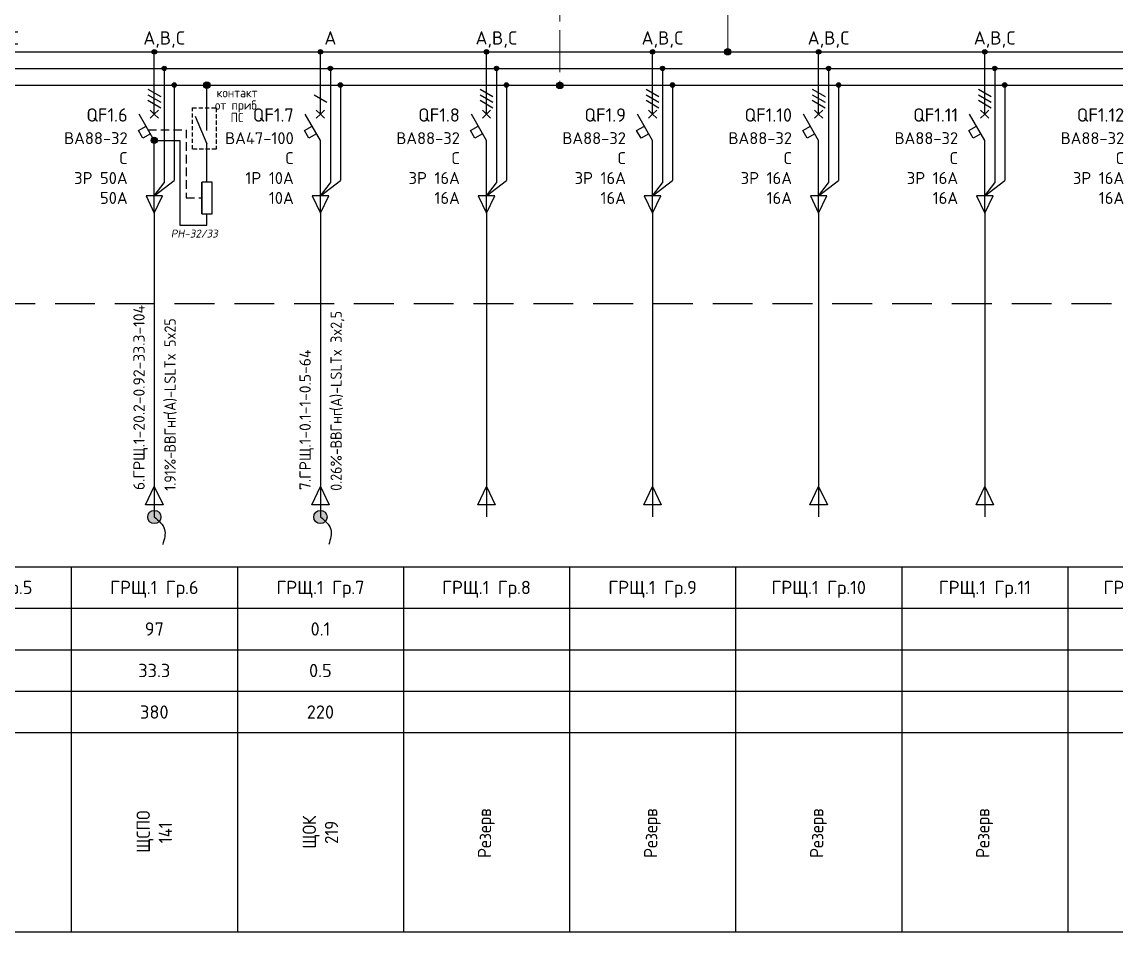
# Model space of a CAD drawing. Header units: millimetres. Extents: x -4379 to 694, y -18291 to 2656.
# Drawn here: x -2744.9 to -2580.2, y -1529.5 to -1392.5 of the extents above; entities that cross this region are included whole.
import ezdxf
from ezdxf.enums import TextEntityAlignment as Align

# ---------------------------------------------------------------- set-up
doc = ezdxf.new("R2010")
doc.units = ezdxf.units.MM
for name, pattern in [('ACAD_ISO016W100', [9, 6, -3]), ('CENTER', [50.8, 31.75, -6.35, 6.35, -6.35]), ('DASHED2', [9.525, 6.35, -3.175]), ('НЕВИДИМАЯ2', [4.7625, 3.175, -1.5875])]:
    doc.linetypes.add(name, pattern=pattern)
for name, color, linetype, lineweight in [('E-ES_shema', 250, 'Continuous', 30), ('EL_TX', 7, 'Continuous', 25), ('ramka', 7, 'Continuous', 35), ('ЭС АВ', 7, 'Continuous', 18), ('ЭС рамка', 7, 'Continuous', 18)]:
    doc.layers.add(name, color=color, linetype=linetype, lineweight=lineweight)
for name, color, linetype in [('Автомат защитный', 7, 'Continuous'), ('Принципиальная схема КТП -для ОДНОЛИНЕЙКИ', 7, 'Continuous'), ('ПРОВОДНИКИ', 7, 'Continuous'), ('Секция ППУ', 7, 'Continuous'), ('Секция1', 7, 'Continuous')]:
    doc.layers.add(name, color=color, linetype=linetype)
doc.styles.add('SLD_Style', font='isocpeur.ttf', dxfattribs={"width": 0.9})
doc.styles.add('ГОСТ', font='isocpeur.ttf')

# ---------------------------------------------------------------- blocks, each defined once
blk = doc.blocks.new('*U58')
h = blk.add_hatch(color=256)
h.dxf.hatch_style = 1
edge = h.paths.add_edge_path()
edge.add_ellipse((12.5, 132.5), major_axis=(0, 0.333), ratio=1, start_angle=0, end_angle=360)
h = blk.add_hatch(color=256)
h.dxf.hatch_style = 1
edge = h.paths.add_edge_path()
edge.add_ellipse((14, 130), major_axis=(0, 0.333), ratio=1, start_angle=0, end_angle=360)
h = blk.add_hatch(color=256)
h.dxf.hatch_style = 1
edge = h.paths.add_edge_path()
edge.add_ellipse((15.5, 127.5), major_axis=(0, 0.333), ratio=1, start_angle=0, end_angle=360)
at = {"lineweight": 30}
for p, q in [((14, 129.67), (14, 123.11)), ((15.5, 127.17), (15.5, 113.13)), ((14, 123.11), (14, 112.8)), ((0, 55), (25, 55)), ((0, 55), (0, 0)), ((25, 55), (25, 0)), ((0, 48.75), (25, 48.75)), ((0, 42.5), (25, 42.5)), ((0, 36.25), (25, 36.25))]:
    blk.add_line(p, q, dxfattribs=at)
at = {"layer": 'Автомат защитный', "lineweight": 30}
for p, q in [((12.5, 123.11), (12.5, 132.17)), ((11.54, 126.87), (13.46, 125.76)), ((11.54, 126.04), (13.46, 124.93)), ((11.54, 125.2), (13.46, 124.09)), ((12.5, 119.17), (10.22, 123.11)), ((10.1, 120.66), (11.26, 121.32)), ((10.77, 119.5), (10.1, 120.66)), ((11.92, 120.17), (10.77, 119.5)), ((12.5, 108.54), (12.5, 119.17))]:
    blk.add_line(p, q, dxfattribs=at)
blk.add_ellipse((12.5, 132.5), major_axis=(0, 0.333), ratio=1, start_param=-1.570796, end_param=4.712389, dxfattribs=at)
at = {"layer": 'Принципиальная схема КТП -для ОДНОЛИНЕЙКИ', "lineweight": 30}
for p, q in [((12.5, 108.54), (12.5, 99.73)), ((11.19, 64.32), (12.5, 67.06)), ((12.5, 67.06), (13.81, 64.32)), ((13.81, 64.32), (11.19, 64.32)), ((12.5, 64.32), (12.5, 62.5))]:
    blk.add_line(p, q, dxfattribs=at)
at = {"layer": 'ПРОВОДНИКИ', "lineweight": 30}
for p, q in [((12.5, 110.81), (15.5, 113.13)), ((12.5, 110.81), (14, 112.8)), ((13.75, 110.81), (11.25, 110.81)), ((11.25, 110.81), (12.5, 108.2)), ((12.5, 108.2), (13.75, 110.81)), ((11.19, 64.31), (12.5, 67.06)), ((12.5, 67.06), (13.81, 64.31)), ((13.81, 64.31), (11.19, 64.31))]:
    blk.add_line(p, q, dxfattribs=at)
at = {"layer": 'ПРОВОДНИКИ', "lineweight": 30, "ltscale": 100}
blk.add_line((12.5, 99.73), (12.5, 64.32), dxfattribs=at)
at = {"layer": 'ПРОВОДНИКИ', "color": 7, "linetype": 'Continuous', "lineweight": 30}
for centre in [(14, 130), (15.5, 127.5), (15.5, 127.5)]:
    blk.add_ellipse(centre, major_axis=(0, 0.333), ratio=1, start_param=-1.570796, end_param=4.712389, dxfattribs=at)
at = {"layer": 'ЭС АВ', "color": 7, "lineweight": 30}
for q in [(11.88, 123.74), (13.12, 123.74), (11.88, 122.49), (13.12, 122.49)]:
    blk.add_line((12.5, 123.11), q, dxfattribs=at)
at = {"layer": 'ЭС рамка', "color": 7, "linetype": 'Continuous', "lineweight": 30}
for p, q in [((0, 132.5), (12.17, 132.5)), ((12.83, 132.5), (25, 132.5))]:
    blk.add_line(p, q, dxfattribs=at)
at = {"layer": 'ЭС рамка', "color": 5, "linetype": 'Continuous', "lineweight": 30}
for p, q in [((0, 130), (13.67, 130)), ((14.33, 130), (25, 130))]:
    blk.add_line(p, q, dxfattribs=at)
at = {"layer": 'ЭС рамка', "color": 94, "linetype": 'Continuous', "lineweight": 30}
for p, q in [((0, 127.5), (15.17, 127.5)), ((15.83, 127.5), (25, 127.5))]:
    blk.add_line(p, q, dxfattribs=at)
at = {"layer": 'ЭС рамка', "lineweight": 30}
for p, q in [((25, 30), (0, 30)), ((25, 0), (0, 0))]:
    blk.add_line(p, q, dxfattribs=at)
at = {"style": 'SLD_Style'}
for tag, p in [('LABEL', (12.5, 51.88)), ('INSTALLEDPOWER', (12.5, 45.63)), ('CURRENT', (12.5, 39.37)), ('VOLTAGE', (12.5, 33.13))]:
    blk.add_attdef(tag, text='', height=2, dxfattribs=at).set_placement(p, align=Align.MIDDLE_CENTER)
blk.add_attdef('TEXT', text='', height=2, rotation=90, dxfattribs=at).set_placement((12.5, 15), align=Align.MIDDLE_CENTER)
at = {"layer": 'Автомат защитный', "style": 'SLD_Style'}
blk.add_attdef('PHASE', text='', height=2, dxfattribs=at).set_placement((14, 134.59), align=Align.MIDDLE_CENTER)
for tag, height, p in [('NUMBER', 2, (8.49, 122.99)), ('SWITCHTYPE', 1.8, (8.49, 119.5)), ('SWITCHRELEASE', 1.8, (8.49, 116.5)), ('SWITCHNOMINALCURRENT', 1.8, (8.49, 113.5)), ('SWITCHRELEASECURRENT', 1.8, (8.49, 110.5)), ('RCDTYPE', 1.8, (8.49, 107.5)), ('RCDSETPOINT', 1.8, (8.49, 104.5))]:
    blk.add_attdef(tag, text='', height=height, dxfattribs=at).set_placement(p, align=Align.MIDDLE_RIGHT)
blk.add_attdef('LINE_A', text='', height=1.7, rotation=90, dxfattribs=at).set_placement((10.19, 65.45), align=Align.MIDDLE_LEFT)
blk.add_attdef('LINE_B', text='', height=1.7, rotation=90, dxfattribs=at).set_placement((13.85, 65.45), align=Align.TOP_LEFT)
blk = doc.blocks.new('*U21')
at = {"linetype": 'ByBlock', "lineweight": 30}
h = blk.add_hatch(color=256, dxfattribs=at)
h.paths.add_polyline_path([(-0.4, 0.9, -0.414214), (0.92, 0.37), (0, -0.02)])
h.paths.add_polyline_path([(0.92, 0.37, -0.101228), (1, -0.02, -0.30039), (0.39, -0.94), (0, -0.02)])
h.paths.add_polyline_path([(-0.4, 0.9), (0.39, -0.94, -0.538), (-1, -0.02, -0.30039)])
blk.add_circle((0, -0.02), 1, dxfattribs=at)
blk.add_spline([(0, 0), (1.55, -1.88), (1.27, -4.16)], degree=3, dxfattribs=at)
blk = doc.blocks.new('*U57')
h = blk.add_hatch(color=256)
h.dxf.hatch_style = 1
edge = h.paths.add_edge_path()
edge.add_ellipse((12.5, 132.5), major_axis=(0, 0.333), ratio=1, start_angle=0, end_angle=360)
h = blk.add_hatch(color=256)
h.dxf.hatch_style = 1
edge = h.paths.add_edge_path()
edge.add_ellipse((14, 130), major_axis=(0, 0.333), ratio=1, start_angle=0, end_angle=360)
h = blk.add_hatch(color=256)
h.dxf.hatch_style = 1
edge = h.paths.add_edge_path()
edge.add_ellipse((15.5, 127.5), major_axis=(0, 0.333), ratio=1, start_angle=0, end_angle=360)
at = {"lineweight": 30}
for p, q in [((14, 129.67), (14, 123.11)), ((15.5, 127.17), (15.5, 113.13)), ((14, 123.11), (14, 112.8)), ((0, 55), (25, 55)), ((0, 55), (0, 0)), ((25, 55), (25, 0)), ((0, 48.75), (25, 48.75)), ((0, 42.5), (25, 42.5)), ((0, 36.25), (25, 36.25))]:
    blk.add_line(p, q, dxfattribs=at)
at = {"layer": 'Автомат защитный', "lineweight": 30}
for p, q in [((12.5, 123.11), (12.5, 132.17)), ((11.54, 126.04), (13.46, 124.93)), ((12.5, 119.17), (10.22, 123.11)), ((10.1, 120.66), (11.26, 121.32)), ((10.77, 119.5), (10.1, 120.66)), ((11.92, 120.17), (10.77, 119.5)), ((12.5, 108.54), (12.5, 119.17))]:
    blk.add_line(p, q, dxfattribs=at)
blk.add_ellipse((12.5, 132.5), major_axis=(0, 0.333), ratio=1, start_param=-1.570796, end_param=4.712389, dxfattribs=at)
at = {"layer": 'Принципиальная схема КТП -для ОДНОЛИНЕЙКИ', "lineweight": 30}
for p, q in [((12.5, 108.54), (12.5, 99.73)), ((11.19, 64.32), (12.5, 67.06)), ((12.5, 67.06), (13.81, 64.32)), ((13.81, 64.32), (11.19, 64.32)), ((12.5, 64.32), (12.5, 62.5))]:
    blk.add_line(p, q, dxfattribs=at)
at = {"layer": 'ПРОВОДНИКИ', "lineweight": 30}
for p, q in [((12.5, 110.81), (15.5, 113.13)), ((12.5, 110.81), (14, 112.8)), ((13.75, 110.81), (11.25, 110.81)), ((11.25, 110.81), (12.5, 108.2)), ((12.5, 108.2), (13.75, 110.81)), ((11.19, 64.31), (12.5, 67.06)), ((12.5, 67.06), (13.81, 64.31)), ((13.81, 64.31), (11.19, 64.31))]:
    blk.add_line(p, q, dxfattribs=at)
at = {"layer": 'ПРОВОДНИКИ', "lineweight": 30, "ltscale": 100}
blk.add_line((12.5, 99.73), (12.5, 64.32), dxfattribs=at)
at = {"layer": 'ПРОВОДНИКИ', "color": 7, "linetype": 'Continuous', "lineweight": 30}
for centre in [(14, 130), (15.5, 127.5), (15.5, 127.5)]:
    blk.add_ellipse(centre, major_axis=(0, 0.333), ratio=1, start_param=-1.570796, end_param=4.712389, dxfattribs=at)
at = {"layer": 'ЭС АВ', "color": 7, "lineweight": 30}
for q in [(11.88, 123.74), (13.12, 123.74), (11.88, 122.49), (13.12, 122.49)]:
    blk.add_line((12.5, 123.11), q, dxfattribs=at)
at = {"layer": 'ЭС рамка', "color": 7, "linetype": 'Continuous', "lineweight": 30}
for p, q in [((0, 132.5), (12.17, 132.5)), ((12.83, 132.5), (25, 132.5))]:
    blk.add_line(p, q, dxfattribs=at)
at = {"layer": 'ЭС рамка', "color": 5, "linetype": 'Continuous', "lineweight": 30}
for p, q in [((0, 130), (13.67, 130)), ((14.33, 130), (25, 130))]:
    blk.add_line(p, q, dxfattribs=at)
at = {"layer": 'ЭС рамка', "color": 94, "linetype": 'Continuous', "lineweight": 30}
for p, q in [((0, 127.5), (15.17, 127.5)), ((15.83, 127.5), (25, 127.5))]:
    blk.add_line(p, q, dxfattribs=at)
at = {"layer": 'ЭС рамка', "lineweight": 30}
for p, q in [((25, 30), (0, 30)), ((25, 0), (0, 0))]:
    blk.add_line(p, q, dxfattribs=at)
at = {"style": 'SLD_Style'}
for tag, p in [('LABEL', (12.5, 51.88)), ('INSTALLEDPOWER', (12.5, 45.63)), ('CURRENT', (12.5, 39.37)), ('VOLTAGE', (12.5, 33.13))]:
    blk.add_attdef(tag, text='', height=2, dxfattribs=at).set_placement(p, align=Align.MIDDLE_CENTER)
blk.add_attdef('TEXT', text='', height=2, rotation=90, dxfattribs=at).set_placement((12.5, 15), align=Align.MIDDLE_CENTER)
at = {"layer": 'Автомат защитный', "style": 'SLD_Style'}
blk.add_attdef('PHASE', text='', height=2, dxfattribs=at).set_placement((14, 134.59), align=Align.MIDDLE_CENTER)
for tag, height, p in [('NUMBER', 2, (8.49, 122.99)), ('SWITCHTYPE', 1.8, (8.49, 119.5)), ('SWITCHRELEASE', 1.8, (8.49, 116.5)), ('SWITCHNOMINALCURRENT', 1.8, (8.49, 113.5)), ('SWITCHRELEASECURRENT', 1.8, (8.49, 110.5)), ('RCDTYPE', 1.8, (8.49, 107.5)), ('RCDSETPOINT', 1.8, (8.49, 104.5))]:
    blk.add_attdef(tag, text='', height=height, dxfattribs=at).set_placement(p, align=Align.MIDDLE_RIGHT)
blk.add_attdef('LINE_A', text='', height=1.7, rotation=90, dxfattribs=at).set_placement((10.19, 65.45), align=Align.MIDDLE_LEFT)
blk.add_attdef('LINE_B', text='', height=1.7, rotation=90, dxfattribs=at).set_placement((13.85, 65.45), align=Align.TOP_LEFT)
blk = doc.blocks.new('Контакт от прибота ПС')
blk.add_hatch(color=0).paths.add_polyline_path([(-3092.09, -217.81, 1), (-3091.13, -217.81, 1)])
at = {"color": 0}
blk.add_line((-3092.09, -217.81), (-3091.13, -217.81), dxfattribs=at)
at = {"color": 0, "ltscale": 0.2, "elevation": 0}
for points in [[(-3091.61, -224.62), (-3091.61, -217.81)], [(-3093.39, -222.46), (-3091.61, -226.62)], [(-3091.61, -232.36), (-3091.61, -226.62)]]:
    blk.add_lwpolyline(points, dxfattribs=at)
at = {"color": 0, "linetype": 'НЕВИДИМАЯ2', "ltscale": 0.2, "elevation": -0.01}
blk.add_lwpolyline([(-3093.79, -221.24), (-3090.23, -221.24), (-3090.23, -227.46), (-3093.79, -227.46)], close=True, dxfattribs=at)
at = {"color": 0}
blk.add_circle((-3091.61, -217.81), 0.481, dxfattribs=at)
at = {"layer": 'E-ES_shema', "transparency": 33554687, "insert": (-3087.06, -220.81, 0.03), "char_height": 1.4, "width": 60, "attachment_point": 5, "line_spacing_factor": 0.8, "style": 'SLD_Style'}
blk.add_mtext('контакт \\Pот приб.\\PПС', dxfattribs=at)

msp = doc.modelspace()

# ---------------------------------------------------------------- hatches: boundary and pattern name
msp.add_hatch(color=0).paths.add_polyline_path([(-2725.426, -1410.296, 1), (-2724.464, -1410.296, 1)])
at = {"layer": 'EL_TX'}
h = msp.add_hatch(color=256, dxfattribs=at)
edge = h.paths.add_edge_path()
edge.add_arc((-2638.639, -1396.964), 0.481, 0, 360)
msp.add_hatch(color=256, dxfattribs=at).paths.add_polyline_path([(-2664.391, -1402.031, 1), (-2663.429, -1402.031, 1)])

# ---------------------------------------------------------------- linework, layer by layer
at = {"color": 0, "linetype": 'DASHED2', "ltscale": 0.2, "elevation": -0.006}
msp.add_lwpolyline([(-2725.875, -1408.684), (-2720.172, -1408.684), (-2720.172, -1418.967), (-2717.801, -1418.967)], dxfattribs=at)
at = {"color": 0, "ltscale": 0.2, "elevation": -0.006}
for points in [[(-2724.945, -1410.296), (-2721.088, -1410.296), (-2721.088, -1423.061), (-2717.028, -1423.061), (-2717.028, -1421.347)], [(-2717.028, -1416.586), (-2717.028, -1413.391)], [(-2717.028, -1416.516), (-2717.028, -1413.391)], [(-2717.801, -1421.347), (-2716.256, -1421.347), (-2716.256, -1416.586), (-2717.801, -1416.586)]]:
    msp.add_lwpolyline(points, dxfattribs=at)
msp.add_lwpolyline([(-2717.801, -1416.586), (-2717.801, -1416.586), (-2717.801, -1421.347), (-2717.801, -1421.347)], close=True, dxfattribs=at)
at = {"color": 0}
msp.add_circle((-2724.945, -1410.296, -0.006), 0.481, dxfattribs=at)
at = {"layer": 'EL_TX'}
msp.add_line((-2639.121, -1396.964, -0.006), (-2638.158, -1396.964, -0.006), dxfattribs=at)
at = {"layer": 'EL_TX', "color": 7, "linetype": 'ACAD_ISO016W100'}
msp.add_lwpolyline([(-2544.889, -1434.905), (-2862.445, -1434.905), (-2862.445, -1281.729), (-2544.889, -1281.729)], close=True, dxfattribs=at)
at = {"layer": 'EL_TX', "color": 7, "linetype": 'CENTER', "lineweight": 20, "ltscale": 0.2, "elevation": -0.098}
msp.add_lwpolyline([(-2663.91, -1322.572), (-2663.91, -1401.964)], dxfattribs=at)
at = {"layer": 'EL_TX', "lineweight": 0, "ltscale": 100, "elevation": -0.006}
msp.add_lwpolyline([(-2638.639, -1366.955), (-2638.639, -1396.964)], dxfattribs=at)
at = {"layer": 'EL_TX'}
for centre in [(-2638.639, -1396.964, -0.006), (-2663.91, -1402.031, -0.098)]:
    msp.add_circle(centre, 0.481, dxfattribs=at)

# ---------------------------------------------------------------- block references
at = {"layer": 'Секция ППУ', "lineweight": 0}
msp.add_blockref('Контакт от прибота ПС', (374.58, -1184.178, -0.006), dxfattribs=at)
at = {"layer": 'Секция1', "lineweight": 0}
ref = msp.add_blockref('*U58', (-2762.445, -1529.464, -0.006), dxfattribs=at)
ref.add_attrib('LABEL', 'ГРЩ.1 Гр.5', dxfattribs={"layer": '0', "height": 2, "style": 'SLD_Style'}).set_placement((-2749.945, -1477.589, -0.006), align=Align.MIDDLE_CENTER)
ref.add_attrib('INSTALLEDPOWER', '5.7', dxfattribs={"layer": '0', "height": 2, "style": 'SLD_Style'}).set_placement((-2749.945, -1483.839, -0.006), align=Align.MIDDLE_CENTER)
ref.add_attrib('CURRENT', '8.6', dxfattribs={"layer": '0', "height": 2, "style": 'SLD_Style'}).set_placement((-2749.945, -1490.089, -0.006), align=Align.MIDDLE_CENTER)
ref.add_attrib('VOLTAGE', '380', dxfattribs={"layer": '0', "height": 2, "style": 'SLD_Style'}).set_placement((-2749.945, -1496.339, -0.006), align=Align.MIDDLE_CENTER)
ref.add_attrib('LINE_A', ' 5.ГРЩ.1-5.7-0.85-8.6-75', dxfattribs={"layer": 'Автомат защитный', "height": 1.7, "rotation": 90, "style": 'SLD_Style'}).set_placement((-2752.251, -1464.012, -0.006), align=Align.MIDDLE_LEFT)
ref.add_attrib('LINE_B_001', ' 0.97%%%-', (-2746.725, -1464.012, -0.006), dxfattribs={"layer": 'Автомат защитный', "height": 1.7, "rotation": 90, "style": 'SLD_Style', "width": 0.9})
ref.add_attrib('PHASE', 'A,B,C', dxfattribs={"layer": 'Автомат защитный', "height": 2, "style": 'SLD_Style'}).set_placement((-2748.445, -1394.873, -0.006), align=Align.MIDDLE_CENTER)
ref.add_attrib('NUMBER', 'QF1.5', dxfattribs={"layer": 'Автомат защитный', "height": 2, "style": 'SLD_Style'}).set_placement((-2753.956, -1406.477, -0.006), align=Align.MIDDLE_RIGHT)
ref.add_attrib('SWITCHTYPE', 'ВА88-32', dxfattribs={"layer": 'Автомат защитный', "height": 1.8, "style": 'SLD_Style'}).set_placement((-2753.956, -1409.964, -0.006), align=Align.MIDDLE_RIGHT)
ref.add_attrib('SWITCHRELEASE', 'C', dxfattribs={"layer": 'Автомат защитный', "height": 1.8, "style": 'SLD_Style'}).set_placement((-2753.956, -1412.964, -0.006), align=Align.MIDDLE_RIGHT)
ref.add_attrib('SWITCHNOMINALCURRENT', '3Р 16А', dxfattribs={"layer": 'Автомат защитный', "height": 1.8, "style": 'SLD_Style'}).set_placement((-2753.956, -1415.964, -0.006), align=Align.MIDDLE_RIGHT)
ref.add_attrib('SWITCHRELEASECURRENT', '16А', dxfattribs={"layer": 'Автомат защитный', "height": 1.8, "style": 'SLD_Style'}).set_placement((-2753.956, -1418.964, -0.006), align=Align.MIDDLE_RIGHT)
ref.add_attrib('TEXT_001', 'ЩВ', (-2750.612, -1516.804, -0.006), dxfattribs={"layer": '0', "height": 2, "rotation": 90, "style": 'SLD_Style', "width": 0.9})
ref.add_attrib('LINE_B_002', 'ВВГнг', (-2746.725, -1456.668, -0.006), dxfattribs={"layer": 'Автомат защитный', "height": 1.7, "rotation": 90, "style": 'SLD_Style', "width": 0.9})
ref.add_attrib('LINE_B_003', '(', (-2746.725, -1451.007, -0.006), dxfattribs={"layer": 'Автомат защитный', "height": 1.7, "rotation": 90, "style": 'SLD_Style', "width": 0.9})
ref.add_attrib('LINE_B_004', 'А', (-2746.725, -1450.395, -0.006), dxfattribs={"layer": 'Автомат защитный', "height": 1.7, "rotation": 90, "style": 'SLD_Style', "width": 0.9})
ref.add_attrib('LINE_B_005', ')-LSLTx 5x10', (-2746.725, -1449.018, -0.006), dxfattribs={"layer": 'Автомат защитный', "height": 1.7, "rotation": 90, "style": 'SLD_Style', "width": 0.9})
ref.add_attrib('TEXT_002', '2', (-2750.612, -1513.384, -0.006), dxfattribs={"layer": '0', "height": 2, "rotation": 90, "style": 'SLD_Style', "width": 0.9})
ref.add_attrib('TEXT_003', '219', (-2747.278, -1516.174, -0.006), dxfattribs={"layer": '0', "height": 2, "rotation": 90, "style": 'SLD_Style', "width": 0.9})
ref = msp.add_blockref('*U58', (-2737.445, -1529.464, -0.006), dxfattribs=at)
ref.add_attrib('LABEL', 'ГРЩ.1 Гр.6', dxfattribs={"layer": '0', "height": 2, "style": 'SLD_Style'}).set_placement((-2724.945, -1477.589, -0.006), align=Align.MIDDLE_CENTER)
ref.add_attrib('INSTALLEDPOWER', '97', dxfattribs={"layer": '0', "height": 2, "style": 'SLD_Style'}).set_placement((-2724.945, -1483.839, -0.006), align=Align.MIDDLE_CENTER)
ref.add_attrib('CURRENT', '33.3', dxfattribs={"layer": '0', "height": 2, "style": 'SLD_Style'}).set_placement((-2724.945, -1490.089, -0.006), align=Align.MIDDLE_CENTER)
ref.add_attrib('VOLTAGE', '380', dxfattribs={"layer": '0', "height": 2, "style": 'SLD_Style'}).set_placement((-2724.945, -1496.339, -0.006), align=Align.MIDDLE_CENTER)
ref.add_attrib('LINE_A', ' 6.ГРЩ.1-20.2-0.92-33.3-104', dxfattribs={"layer": 'Автомат защитный', "height": 1.7, "rotation": 90, "style": 'SLD_Style'}).set_placement((-2727.251, -1464.012, -0.006), align=Align.MIDDLE_LEFT)
ref.add_attrib('LINE_B_001', ' 1.91%%%-', (-2721.725, -1464.012, -0.006), dxfattribs={"layer": 'Автомат защитный', "height": 1.7, "rotation": 90, "style": 'SLD_Style', "width": 0.9})
ref.add_attrib('PHASE', 'A,B,C', dxfattribs={"layer": 'Автомат защитный', "height": 2, "style": 'SLD_Style'}).set_placement((-2723.445, -1394.873, -0.006), align=Align.MIDDLE_CENTER)
ref.add_attrib('NUMBER', 'QF1.6', dxfattribs={"layer": 'Автомат защитный', "height": 2, "style": 'SLD_Style'}).set_placement((-2728.956, -1406.477, -0.006), align=Align.MIDDLE_RIGHT)
ref.add_attrib('SWITCHTYPE', 'ВА88-32', dxfattribs={"layer": 'Автомат защитный', "height": 1.8, "style": 'SLD_Style'}).set_placement((-2728.956, -1409.964, -0.006), align=Align.MIDDLE_RIGHT)
ref.add_attrib('SWITCHRELEASE', 'C', dxfattribs={"layer": 'Автомат защитный', "height": 1.8, "style": 'SLD_Style'}).set_placement((-2728.956, -1412.964, -0.006), align=Align.MIDDLE_RIGHT)
ref.add_attrib('SWITCHNOMINALCURRENT', '3Р 50А', dxfattribs={"layer": 'Автомат защитный', "height": 1.8, "style": 'SLD_Style'}).set_placement((-2728.956, -1415.964, -0.006), align=Align.MIDDLE_RIGHT)
ref.add_attrib('SWITCHRELEASECURRENT', '50А', dxfattribs={"layer": 'Автомат защитный', "height": 1.8, "style": 'SLD_Style'}).set_placement((-2728.956, -1418.964, -0.006), align=Align.MIDDLE_RIGHT)
ref.add_attrib('TEXT_001', 'ЩСПО', (-2725.612, -1517.524, -0.006), dxfattribs={"layer": '0', "height": 2, "rotation": 90, "style": 'SLD_Style', "width": 0.9})
ref.add_attrib('LINE_B_002', 'ВВГнг', (-2721.725, -1457.28, -0.006), dxfattribs={"layer": 'Автомат защитный', "height": 1.7, "rotation": 90, "style": 'SLD_Style', "width": 0.9})
ref.add_attrib('LINE_B_003', '(', (-2721.725, -1451.619, -0.006), dxfattribs={"layer": 'Автомат защитный', "height": 1.7, "rotation": 90, "style": 'SLD_Style', "width": 0.9})
ref.add_attrib('LINE_B_004', 'А', (-2721.725, -1451.007, -0.006), dxfattribs={"layer": 'Автомат защитный', "height": 1.7, "rotation": 90, "style": 'SLD_Style', "width": 0.9})
ref.add_attrib('LINE_B_005', ')-LSLTx 5x25', (-2721.725, -1449.63, -0.006), dxfattribs={"layer": 'Автомат защитный', "height": 1.7, "rotation": 90, "style": 'SLD_Style', "width": 0.9})
ref.add_attrib('TEXT_002', '141', (-2722.278, -1516.084, -0.006), dxfattribs={"layer": '0', "height": 2, "rotation": 90, "style": 'SLD_Style', "width": 0.9})
ref = msp.add_blockref('*U57', (-2712.445, -1529.464, -0.006), dxfattribs=at)
ref.add_attrib('LABEL', 'ГРЩ.1 Гр.7', dxfattribs={"layer": '0', "height": 2, "style": 'SLD_Style'}).set_placement((-2699.945, -1477.589, -0.006), align=Align.MIDDLE_CENTER)
ref.add_attrib('INSTALLEDPOWER', '0.1', dxfattribs={"layer": '0', "height": 2, "style": 'SLD_Style'}).set_placement((-2699.945, -1483.839, -0.006), align=Align.MIDDLE_CENTER)
ref.add_attrib('CURRENT', '0.5', dxfattribs={"layer": '0', "height": 2, "style": 'SLD_Style'}).set_placement((-2699.945, -1490.089, -0.006), align=Align.MIDDLE_CENTER)
ref.add_attrib('VOLTAGE', '220', dxfattribs={"layer": '0', "height": 2, "style": 'SLD_Style'}).set_placement((-2699.945, -1496.339, -0.006), align=Align.MIDDLE_CENTER)
ref.add_attrib('LINE_A', ' 7.ГРЩ.1-0.1-1-0.5-64', dxfattribs={"layer": 'Автомат защитный', "height": 1.7, "rotation": 90, "style": 'SLD_Style'}).set_placement((-2702.251, -1464.012, -0.006), align=Align.MIDDLE_LEFT)
ref.add_attrib('LINE_B_001', ' 0.26%%%-', (-2696.725, -1464.012, -0.006), dxfattribs={"layer": 'Автомат защитный', "height": 1.7, "rotation": 90, "style": 'SLD_Style', "width": 0.9})
ref.add_attrib('PHASE', 'A', dxfattribs={"layer": 'Автомат защитный', "height": 2, "style": 'SLD_Style'}).set_placement((-2698.445, -1394.873, -0.006), align=Align.MIDDLE_CENTER)
ref.add_attrib('NUMBER', 'QF1.7', dxfattribs={"layer": 'Автомат защитный', "height": 2, "style": 'SLD_Style'}).set_placement((-2703.956, -1406.477, -0.006), align=Align.MIDDLE_RIGHT)
ref.add_attrib('SWITCHTYPE', 'ВА47-100', dxfattribs={"layer": 'Автомат защитный', "height": 1.8, "style": 'SLD_Style'}).set_placement((-2703.956, -1409.964, -0.006), align=Align.MIDDLE_RIGHT)
ref.add_attrib('SWITCHRELEASE', 'C', dxfattribs={"layer": 'Автомат защитный', "height": 1.8, "style": 'SLD_Style'}).set_placement((-2703.956, -1412.964, -0.006), align=Align.MIDDLE_RIGHT)
ref.add_attrib('SWITCHNOMINALCURRENT', '1Р 10А', dxfattribs={"layer": 'Автомат защитный', "height": 1.8, "style": 'SLD_Style'}).set_placement((-2703.956, -1415.964, -0.006), align=Align.MIDDLE_RIGHT)
ref.add_attrib('SWITCHRELEASECURRENT', '10А', dxfattribs={"layer": 'Автомат защитный', "height": 1.8, "style": 'SLD_Style'}).set_placement((-2703.956, -1418.964, -0.006), align=Align.MIDDLE_RIGHT)
ref.add_attrib('TEXT_001', 'ЩОК', (-2700.612, -1516.894, -0.006), dxfattribs={"layer": '0', "height": 2, "rotation": 90, "style": 'SLD_Style', "width": 0.9})
ref.add_attrib('LINE_B_002', 'ВВГнг', (-2696.725, -1456.668, -0.006), dxfattribs={"layer": 'Автомат защитный', "height": 1.7, "rotation": 90, "style": 'SLD_Style', "width": 0.9})
ref.add_attrib('LINE_B_003', '(', (-2696.725, -1451.007, -0.006), dxfattribs={"layer": 'Автомат защитный', "height": 1.7, "rotation": 90, "style": 'SLD_Style', "width": 0.9})
ref.add_attrib('LINE_B_004', 'А', (-2696.725, -1450.395, -0.006), dxfattribs={"layer": 'Автомат защитный', "height": 1.7, "rotation": 90, "style": 'SLD_Style', "width": 0.9})
ref.add_attrib('LINE_B_005', ')-LSLTx 3x2,5', (-2696.725, -1449.018, -0.006), dxfattribs={"layer": 'Автомат защитный', "height": 1.7, "rotation": 90, "style": 'SLD_Style', "width": 0.9})
ref.add_attrib('TEXT_002', '219', (-2697.278, -1516.174, -0.006), dxfattribs={"layer": '0', "height": 2, "rotation": 90, "style": 'SLD_Style', "width": 0.9})
ref = msp.add_blockref('*U58', (-2687.445, -1529.464, -0.006), dxfattribs=at)
ref.add_attrib('LABEL', 'ГРЩ.1 Гр.8', dxfattribs={"layer": '0', "height": 2, "style": 'SLD_Style'}).set_placement((-2674.945, -1477.589, -0.006), align=Align.MIDDLE_CENTER)
ref.add_attrib('PHASE', 'A,B,C', dxfattribs={"layer": 'Автомат защитный', "height": 2, "style": 'SLD_Style'}).set_placement((-2673.445, -1394.873, -0.006), align=Align.MIDDLE_CENTER)
ref.add_attrib('NUMBER', 'QF1.8', dxfattribs={"layer": 'Автомат защитный', "height": 2, "style": 'SLD_Style'}).set_placement((-2678.956, -1406.477, -0.006), align=Align.MIDDLE_RIGHT)
ref.add_attrib('SWITCHTYPE', 'ВА88-32', dxfattribs={"layer": 'Автомат защитный', "height": 1.8, "style": 'SLD_Style'}).set_placement((-2678.956, -1409.964, -0.006), align=Align.MIDDLE_RIGHT)
ref.add_attrib('SWITCHRELEASE', 'C', dxfattribs={"layer": 'Автомат защитный', "height": 1.8, "style": 'SLD_Style'}).set_placement((-2678.956, -1412.964, -0.006), align=Align.MIDDLE_RIGHT)
ref.add_attrib('SWITCHNOMINALCURRENT', '3Р 16А', dxfattribs={"layer": 'Автомат защитный', "height": 1.8, "style": 'SLD_Style'}).set_placement((-2678.956, -1415.964, -0.006), align=Align.MIDDLE_RIGHT)
ref.add_attrib('SWITCHRELEASECURRENT', '16А', dxfattribs={"layer": 'Автомат защитный', "height": 1.8, "style": 'SLD_Style'}).set_placement((-2678.956, -1418.964, -0.006), align=Align.MIDDLE_RIGHT)
ref.add_attrib('TEXT_001', 'Резерв', (-2674.245, -1518.289, -0.006), dxfattribs={"layer": '0', "height": 2, "rotation": 90, "style": 'SLD_Style', "width": 0.9})
ref = msp.add_blockref('*U58', (-2662.445, -1529.464, -0.006), dxfattribs=at)
ref.add_attrib('LABEL', 'ГРЩ.1 Гр.9', dxfattribs={"layer": '0', "height": 2, "style": 'SLD_Style'}).set_placement((-2649.945, -1477.589, -0.006), align=Align.MIDDLE_CENTER)
ref.add_attrib('PHASE', 'A,B,C', dxfattribs={"layer": 'Автомат защитный', "height": 2, "style": 'SLD_Style'}).set_placement((-2648.445, -1394.873, -0.006), align=Align.MIDDLE_CENTER)
ref.add_attrib('NUMBER', 'QF1.9', dxfattribs={"layer": 'Автомат защитный', "height": 2, "style": 'SLD_Style'}).set_placement((-2653.956, -1406.477, -0.006), align=Align.MIDDLE_RIGHT)
ref.add_attrib('SWITCHTYPE', 'ВА88-32', dxfattribs={"layer": 'Автомат защитный', "height": 1.8, "style": 'SLD_Style'}).set_placement((-2653.956, -1409.964, -0.006), align=Align.MIDDLE_RIGHT)
ref.add_attrib('SWITCHRELEASE', 'C', dxfattribs={"layer": 'Автомат защитный', "height": 1.8, "style": 'SLD_Style'}).set_placement((-2653.956, -1412.964, -0.006), align=Align.MIDDLE_RIGHT)
ref.add_attrib('SWITCHNOMINALCURRENT', '3Р 16А', dxfattribs={"layer": 'Автомат защитный', "height": 1.8, "style": 'SLD_Style'}).set_placement((-2653.956, -1415.964, -0.006), align=Align.MIDDLE_RIGHT)
ref.add_attrib('SWITCHRELEASECURRENT', '16А', dxfattribs={"layer": 'Автомат защитный', "height": 1.8, "style": 'SLD_Style'}).set_placement((-2653.956, -1418.964, -0.006), align=Align.MIDDLE_RIGHT)
ref.add_attrib('TEXT_001', 'Резерв', (-2649.245, -1518.289, -0.006), dxfattribs={"layer": '0', "height": 2, "rotation": 90, "style": 'SLD_Style', "width": 0.9})
ref = msp.add_blockref('*U58', (-2637.445, -1529.464, -0.006), dxfattribs=at)
ref.add_attrib('LABEL', 'ГРЩ.1 Гр.10', dxfattribs={"layer": '0', "height": 2, "style": 'SLD_Style'}).set_placement((-2624.945, -1477.589, -0.006), align=Align.MIDDLE_CENTER)
ref.add_attrib('PHASE', 'A,B,C', dxfattribs={"layer": 'Автомат защитный', "height": 2, "style": 'SLD_Style'}).set_placement((-2623.445, -1394.873, -0.006), align=Align.MIDDLE_CENTER)
ref.add_attrib('NUMBER', 'QF1.10', dxfattribs={"layer": 'Автомат защитный', "height": 2, "style": 'SLD_Style'}).set_placement((-2628.956, -1406.477, -0.006), align=Align.MIDDLE_RIGHT)
ref.add_attrib('SWITCHTYPE', 'ВА88-32', dxfattribs={"layer": 'Автомат защитный', "height": 1.8, "style": 'SLD_Style'}).set_placement((-2628.956, -1409.964, -0.006), align=Align.MIDDLE_RIGHT)
ref.add_attrib('SWITCHRELEASE', 'C', dxfattribs={"layer": 'Автомат защитный', "height": 1.8, "style": 'SLD_Style'}).set_placement((-2628.956, -1412.964, -0.006), align=Align.MIDDLE_RIGHT)
ref.add_attrib('SWITCHNOMINALCURRENT', '3Р 16А', dxfattribs={"layer": 'Автомат защитный', "height": 1.8, "style": 'SLD_Style'}).set_placement((-2628.956, -1415.964, -0.006), align=Align.MIDDLE_RIGHT)
ref.add_attrib('SWITCHRELEASECURRENT', '16А', dxfattribs={"layer": 'Автомат защитный', "height": 1.8, "style": 'SLD_Style'}).set_placement((-2628.956, -1418.964, -0.006), align=Align.MIDDLE_RIGHT)
ref.add_attrib('TEXT_001', 'Резерв', (-2624.245, -1518.289, -0.006), dxfattribs={"layer": '0', "height": 2, "rotation": 90, "style": 'SLD_Style', "width": 0.9})
ref = msp.add_blockref('*U58', (-2612.445, -1529.464, -0.006), dxfattribs=at)
ref.add_attrib('LABEL', 'ГРЩ.1 Гр.11', dxfattribs={"layer": '0', "height": 2, "style": 'SLD_Style'}).set_placement((-2599.945, -1477.589, -0.006), align=Align.MIDDLE_CENTER)
ref.add_attrib('PHASE', 'A,B,C', dxfattribs={"layer": 'Автомат защитный', "height": 2, "style": 'SLD_Style'}).set_placement((-2598.445, -1394.873, -0.006), align=Align.MIDDLE_CENTER)
ref.add_attrib('NUMBER', 'QF1.11', dxfattribs={"layer": 'Автомат защитный', "height": 2, "style": 'SLD_Style'}).set_placement((-2603.956, -1406.477, -0.006), align=Align.MIDDLE_RIGHT)
ref.add_attrib('SWITCHTYPE', 'ВА88-32', dxfattribs={"layer": 'Автомат защитный', "height": 1.8, "style": 'SLD_Style'}).set_placement((-2603.956, -1409.964, -0.006), align=Align.MIDDLE_RIGHT)
ref.add_attrib('SWITCHRELEASE', 'C', dxfattribs={"layer": 'Автомат защитный', "height": 1.8, "style": 'SLD_Style'}).set_placement((-2603.956, -1412.964, -0.006), align=Align.MIDDLE_RIGHT)
ref.add_attrib('SWITCHNOMINALCURRENT', '3Р 16А', dxfattribs={"layer": 'Автомат защитный', "height": 1.8, "style": 'SLD_Style'}).set_placement((-2603.956, -1415.964, -0.006), align=Align.MIDDLE_RIGHT)
ref.add_attrib('SWITCHRELEASECURRENT', '16А', dxfattribs={"layer": 'Автомат защитный', "height": 1.8, "style": 'SLD_Style'}).set_placement((-2603.956, -1418.964, -0.006), align=Align.MIDDLE_RIGHT)
ref.add_attrib('TEXT_001', 'Резерв', (-2599.245, -1518.289, -0.006), dxfattribs={"layer": '0', "height": 2, "rotation": 90, "style": 'SLD_Style', "width": 0.9})
ref = msp.add_blockref('*U58', (-2587.445, -1529.464, -0.006), dxfattribs=at)
ref.add_attrib('LABEL', 'ГРЩ.1 Гр.12', dxfattribs={"layer": '0', "height": 2, "style": 'SLD_Style'}).set_placement((-2574.945, -1477.589, -0.006), align=Align.MIDDLE_CENTER)
ref.add_attrib('PHASE', 'A,B,C', dxfattribs={"layer": 'Автомат защитный', "height": 2, "style": 'SLD_Style'}).set_placement((-2573.445, -1394.873, -0.006), align=Align.MIDDLE_CENTER)
ref.add_attrib('NUMBER', 'QF1.12', dxfattribs={"layer": 'Автомат защитный', "height": 2, "style": 'SLD_Style'}).set_placement((-2578.956, -1406.477, -0.006), align=Align.MIDDLE_RIGHT)
ref.add_attrib('SWITCHTYPE', 'ВА88-32', dxfattribs={"layer": 'Автомат защитный', "height": 1.8, "style": 'SLD_Style'}).set_placement((-2578.956, -1409.964, -0.006), align=Align.MIDDLE_RIGHT)
ref.add_attrib('SWITCHRELEASE', 'C', dxfattribs={"layer": 'Автомат защитный', "height": 1.8, "style": 'SLD_Style'}).set_placement((-2578.956, -1412.964, -0.006), align=Align.MIDDLE_RIGHT)
ref.add_attrib('SWITCHNOMINALCURRENT', '3Р 16А', dxfattribs={"layer": 'Автомат защитный', "height": 1.8, "style": 'SLD_Style'}).set_placement((-2578.956, -1415.964, -0.006), align=Align.MIDDLE_RIGHT)
ref.add_attrib('SWITCHRELEASECURRENT', '16А', dxfattribs={"layer": 'Автомат защитный', "height": 1.8, "style": 'SLD_Style'}).set_placement((-2578.956, -1418.964, -0.006), align=Align.MIDDLE_RIGHT)
ref.add_attrib('TEXT_001', 'Резерв', (-2574.245, -1518.289, -0.006), dxfattribs={"layer": '0', "height": 2, "rotation": 90, "style": 'SLD_Style', "width": 0.9})
for p in [(-2724.945, -1466.964, -0.006), (-2699.945, -1466.964, -0.006)]:
    msp.add_blockref('*U21', p, dxfattribs=at)

# ---------------------------------------------------------------- texts
at = {"layer": 'ramka', "style": 'ГОСТ', "oblique": 10}
msp.add_text('РН-32/33', height=1.2, dxfattribs=at).set_placement((-2718.916, -1424.924, -0.016), align=Align.CENTER)

doc.saveas('drawing.dxf')
